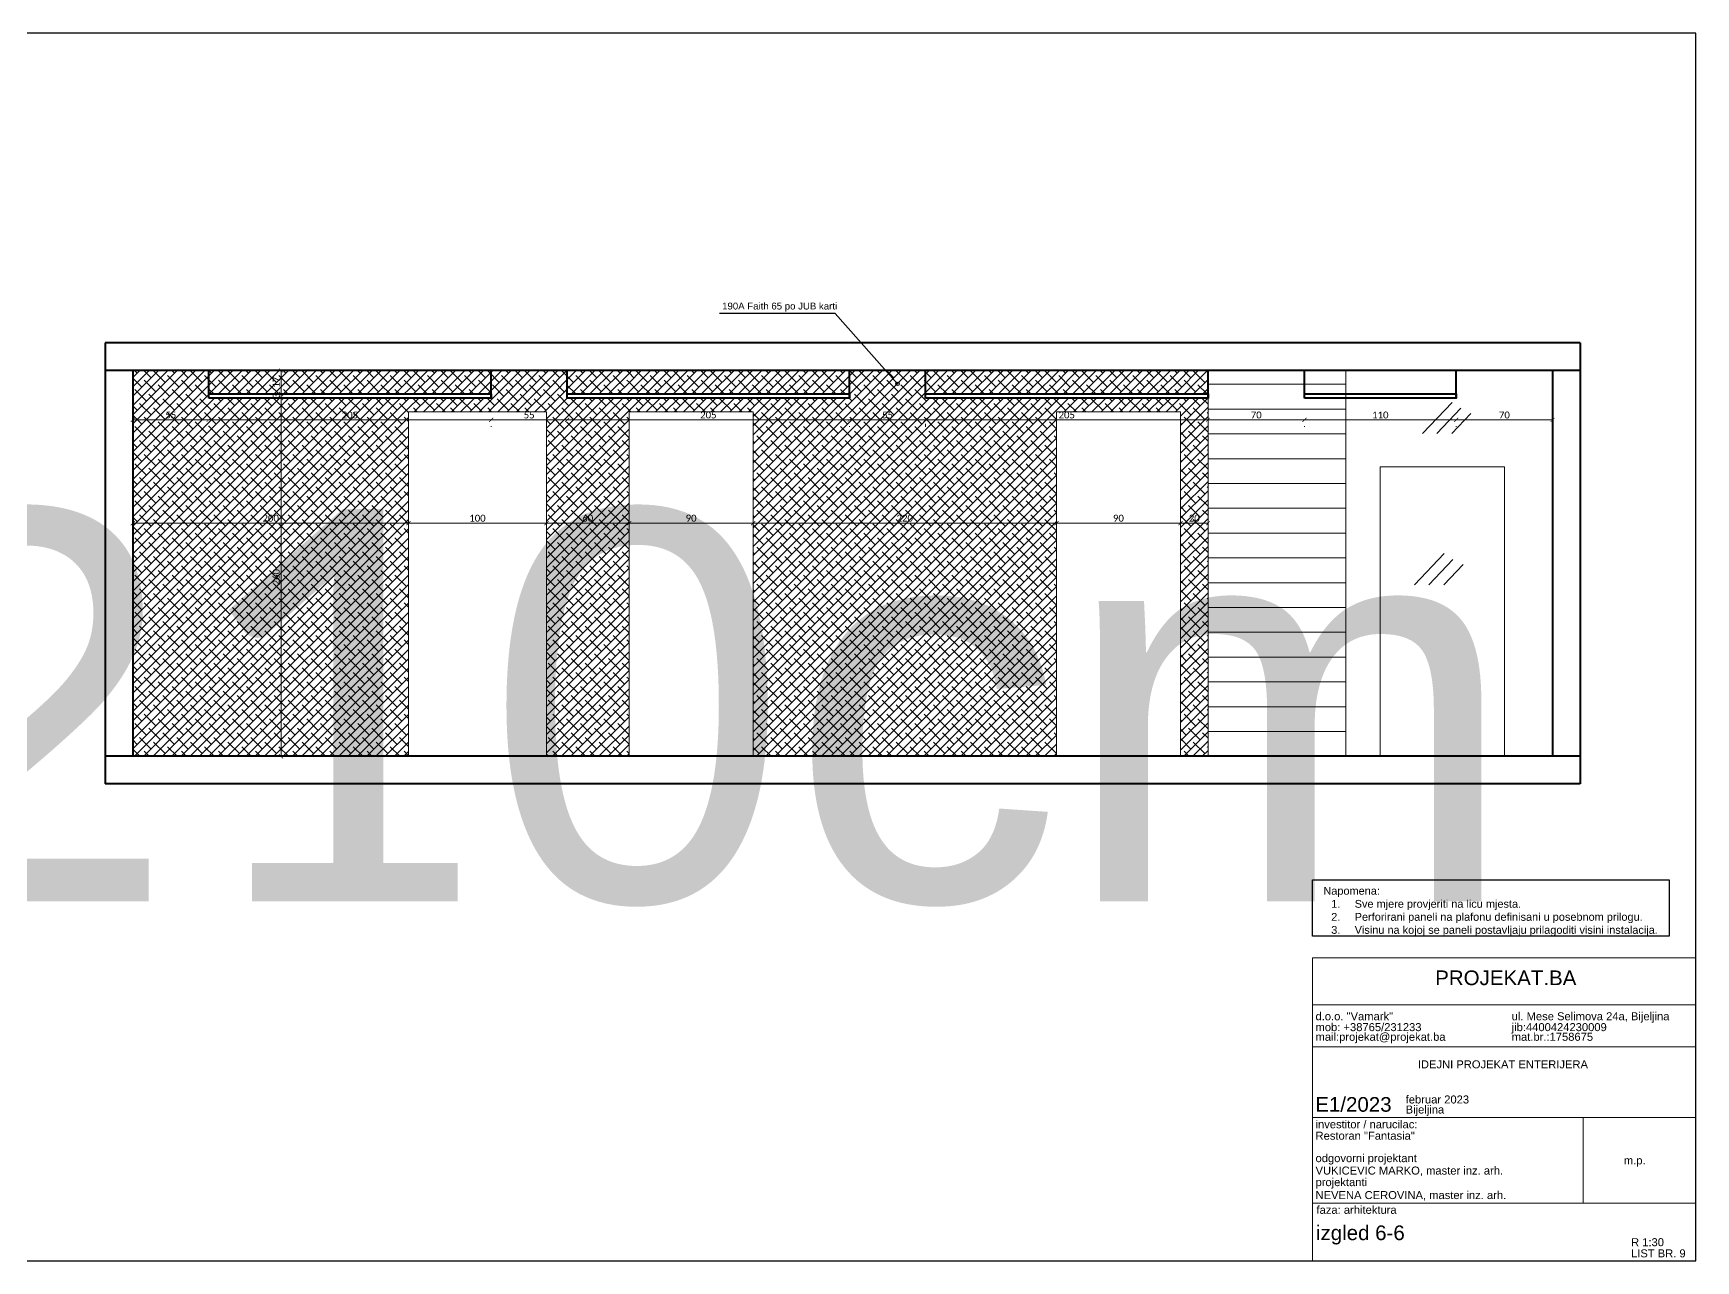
# Model space of a CAD drawing. Header units: centimetres. Extents: x -26724 to 60145, y -23645 to 6771.
# Drawn here: x 12087 to 13293, y 4039 to 4930 of the extents above; entities that cross this region are included whole.
import ezdxf

# ---------------------------------------------------------------- set-up
doc = ezdxf.new("R2010")
doc.units = ezdxf.units.CM
for name, color, linetype, lineweight in [('2.IZGLED', 7, 'Continuous', 13), ('4.KOTE', 88, 'Continuous', 15), ('kote', 7, 'Continuous', 20), ('zid', 7, 'Continuous', 40)]:
    doc.layers.add(name, color=color, linetype=linetype, lineweight=lineweight)
doc.layers.add('3.IZGLED 2', color=7, linetype='Continuous', lineweight=9, true_color=0x4a4a4a)
doc.layers.add('IZGLED 2', color=253, linetype='Continuous', lineweight=9, true_color=0x828282)
for name, color, linetype in [('pozicije', 7, 'Continuous'), ('tekst', 7, 'Continuous'), ('tekst @ 50', 7, 'Continuous')]:
    doc.layers.add(name, color=color, linetype=linetype)
doc.styles.add('0.15', font='arial.ttf', dxfattribs={"height": 0.15})
doc.styles.add('Notes', font='arial.ttf', dxfattribs={"height": 3})
doc.styles.get("Standard").update_dxf_attribs({"font": 'calibri.ttf'})
doc.dimstyles.new('ja 1 30 izgledi zidova', dxfattribs={"dimtxt": 5, "dimasz": 3, "dimexe": 5, "dimexo": 5, "dimgap": 1, "dimtad": 1, "dimdec": 0, "dimtxsty": 'Standard', "dimblk": 'ARCHTICK', "dimcen": 2.5, "dimclrd": 256, "dimclrt": 7, "dimadec": 0, "dimazin": 0, "dimtfac": 1, "dimtdec": 0, "dimtix": 1, "dimtmove": 1, "dimatfit": 3, "dimldrblk": 'ARCHTICK', "dimfxl": 5, "dimfxlon": 1, "dimlwd": 0, "dimlwe": 9, "dimarcsym": 0})
pattern_1 = [(45, (1039.008, 820.6236), (-3.367596, 3.367596), []), (135, (1039.008, 820.6236), (-10.1027881, 3.367596), [11.90625, -7.14375])]

# ---------------------------------------------------------------- blocks, each defined once
blk = doc.blocks.new('_ArchTick')
at = {"color": 0, "linetype": 'ByBlock', "const_width": 0.15}
blk.add_lwpolyline([(-0.5, -0.5), (0.5, 0.5)], dxfattribs=at)
blk = doc.blocks.new('*D2327')
at = {"layer": '4.KOTE', "lineweight": 0, "transparency": 16777216}
blk.add_line((12266.5, 4405.2), (12266.5, 4665.2), dxfattribs=at)
at = {"layer": '4.KOTE', "color": 0, "lineweight": 9, "transparency": 16777216}
for p, q in [((12271.3, 4665.2), (12271.5, 4665.2)), ((12261.5, 4405.2), (12271.5, 4405.2))]:
    blk.add_line(p, q, dxfattribs=at)
at = {"layer": 'Defpoints', "color": 0, "transparency": 16777216}
for p in [(12259, 4665.2, 708.3), (12266.5, 4665.2), (12255, 4405.2)]:
    blk.add_point(p, dxfattribs=at)
at = {"layer": '4.KOTE', "lineweight": 0, "transparency": 16777216, "xscale": 3, "yscale": 3, "zscale": 3}
for p, rotation in [((12266.5, 4665.2), 90), ((12266.5, 4405.2), 270)]:
    blk.add_blockref('_ArchTick', p, dxfattribs=dict(at, rotation=rotation))
at = {"layer": '4.KOTE', "color": 7, "transparency": 16777216, "insert": (12263, 4535.2), "char_height": 5, "attachment_point": 5, "rotation": 90}
blk.add_mtext('260', dxfattribs=at)
blk = doc.blocks.new('*D2328')
at = {"layer": '4.KOTE', "color": 0, "lineweight": 9, "transparency": 16777216}
for p, q in [((12261.7, 4668.2), (12261.5, 4668.2)), ((12271.3, 4665.2), (12271.5, 4665.2))]:
    blk.add_line(p, q, dxfattribs=at)
at = {"layer": '4.KOTE', "lineweight": 0, "transparency": 16777216}
for p, q in [((12266.5, 4668.2), (12266.5, 4671.2)), ((12266.5, 4665.2), (12266.5, 4668.2)), ((12266.5, 4665.2), (12266.5, 4662.2))]:
    blk.add_line(p, q, dxfattribs=at)
at = {"layer": 'Defpoints', "color": 0, "transparency": 16777216}
for p in [(12266.5, 4668.2), (12274.3, 4668.2, 708.3), (12259, 4665.2, 708.3)]:
    blk.add_point(p, dxfattribs=at)
at = {"layer": '4.KOTE', "lineweight": 0, "transparency": 16777216, "xscale": 3, "yscale": 3, "zscale": 3}
for p, rotation in [((12266.5, 4668.2), 270), ((12266.5, 4665.2), 90)]:
    blk.add_blockref('_ArchTick', p, dxfattribs=dict(at, rotation=rotation))
at = {"layer": '4.KOTE', "color": 7, "transparency": 16777216, "insert": (12263, 4666.7), "char_height": 5, "attachment_point": 5, "rotation": 90}
blk.add_mtext('3', dxfattribs=at)
blk = doc.blocks.new('*D2329')
at = {"layer": '4.KOTE', "color": 0, "lineweight": 9, "transparency": 16777216}
for p, q in [((12271.2, 4685.2), (12261.5, 4685.2)), ((12261.7, 4668.2), (12261.5, 4668.2))]:
    blk.add_line(p, q, dxfattribs=at)
at = {"layer": '4.KOTE', "lineweight": 0, "transparency": 16777216}
blk.add_line((12266.5, 4668.2), (12266.5, 4685.2), dxfattribs=at)
at = {"layer": 'Defpoints', "color": 0, "transparency": 16777216}
for p in [(12266.5, 4685.2), (12276.2, 4685.2), (12274.3, 4668.2, 708.3)]:
    blk.add_point(p, dxfattribs=at)
at = {"layer": '4.KOTE', "lineweight": 0, "transparency": 16777216, "xscale": 3, "yscale": 3, "zscale": 3}
for p, rotation in [((12266.5, 4685.2), 90), ((12266.5, 4668.2), 270)]:
    blk.add_blockref('_ArchTick', p, dxfattribs=dict(at, rotation=rotation))
at = {"layer": '4.KOTE', "color": 7, "transparency": 16777216, "insert": (12263, 4676.7), "char_height": 5, "attachment_point": 5, "rotation": 90}
blk.add_mtext('17', dxfattribs=at)
blk = doc.blocks.new('*D2330')
at = {"layer": '4.KOTE', "color": 0, "lineweight": 9, "transparency": 16777216}
for p, q in [((12159, 4654.4), (12159, 4644.4)), ((12214, 4645), (12214, 4644.4))]:
    blk.add_line(p, q, dxfattribs=at)
at = {"layer": '4.KOTE', "lineweight": 0, "transparency": 16777216}
blk.add_line((12159, 4649.4), (12214, 4649.4), dxfattribs=at)
at = {"layer": 'Defpoints', "color": 0, "transparency": 16777216}
for p in [(12159, 4685.2), (12214, 4685.2, 708.3), (12214, 4649.4)]:
    blk.add_point(p, dxfattribs=at)
at = {"layer": '4.KOTE', "lineweight": 0, "transparency": 16777216, "xscale": 3, "yscale": 3, "zscale": 3, "rotation": 180}
blk.add_blockref('_ArchTick', (12159, 4649.4), dxfattribs=at)
at = {"layer": '4.KOTE', "lineweight": 0, "transparency": 16777216, "xscale": 3, "yscale": 3, "zscale": 3}
blk.add_blockref('_ArchTick', (12214, 4649.4), dxfattribs=at)
at = {"layer": '4.KOTE', "color": 7, "transparency": 16777216, "insert": (12186.5, 4652.9), "char_height": 5, "attachment_point": 5}
blk.add_mtext('55', dxfattribs=at)
blk = doc.blocks.new('*D2331')
at = {"layer": '4.KOTE', "lineweight": 0, "transparency": 16777216}
blk.add_line((12214, 4649.4), (12419, 4649.4), dxfattribs=at)
at = {"layer": '4.KOTE', "color": 0, "lineweight": 9, "transparency": 16777216}
for p, q in [((12214, 4645), (12214, 4644.4)), ((12419, 4644.7), (12419, 4644.4))]:
    blk.add_line(p, q, dxfattribs=at)
at = {"layer": 'Defpoints', "color": 0, "transparency": 16777216}
for p in [(12214, 4685.2, 708.3), (12419, 4665.2, 708.3), (12419, 4649.4)]:
    blk.add_point(p, dxfattribs=at)
at = {"layer": '4.KOTE', "lineweight": 0, "transparency": 16777216, "xscale": 3, "yscale": 3, "zscale": 3, "rotation": 180}
blk.add_blockref('_ArchTick', (12214, 4649.4), dxfattribs=at)
at = {"layer": '4.KOTE', "lineweight": 0, "transparency": 16777216, "xscale": 3, "yscale": 3, "zscale": 3}
blk.add_blockref('_ArchTick', (12419, 4649.4), dxfattribs=at)
at = {"layer": '4.KOTE', "color": 7, "transparency": 16777216, "insert": (12316.5, 4652.9), "char_height": 5, "attachment_point": 5}
blk.add_mtext('205', dxfattribs=at)
blk = doc.blocks.new('*D2332')
at = {"layer": '4.KOTE', "lineweight": 0, "transparency": 16777216}
blk.add_line((12419, 4649.4), (12474, 4649.4), dxfattribs=at)
at = {"layer": '4.KOTE', "color": 0, "lineweight": 9, "transparency": 16777216}
for p, q in [((12419, 4644.7), (12419, 4644.4)), ((12474, 4644.7), (12474, 4644.4))]:
    blk.add_line(p, q, dxfattribs=at)
at = {"layer": 'Defpoints', "color": 0, "transparency": 16777216}
for p in [(12419, 4665.2, 708.3), (12474, 4665.2, 708.3), (12474, 4649.4)]:
    blk.add_point(p, dxfattribs=at)
at = {"layer": '4.KOTE', "lineweight": 0, "transparency": 16777216, "xscale": 3, "yscale": 3, "zscale": 3, "rotation": 180}
blk.add_blockref('_ArchTick', (12419, 4649.4), dxfattribs=at)
at = {"layer": '4.KOTE', "lineweight": 0, "transparency": 16777216, "xscale": 3, "yscale": 3, "zscale": 3}
blk.add_blockref('_ArchTick', (12474, 4649.4), dxfattribs=at)
at = {"layer": '4.KOTE', "color": 7, "transparency": 16777216, "insert": (12446.5, 4652.9), "char_height": 5, "attachment_point": 5}
blk.add_mtext('55', dxfattribs=at)
blk = doc.blocks.new('*D2287')
at = {"layer": '4.KOTE', "lineweight": 0, "transparency": 16777216}
blk.add_line((12474, 4649.4), (12679, 4649.4), dxfattribs=at)
at = {"layer": '4.KOTE', "color": 0, "lineweight": 9, "transparency": 16777216}
for p, q in [((12474, 4644.7), (12474, 4644.4)), ((12679, 4644.7), (12679, 4644.4))]:
    blk.add_line(p, q, dxfattribs=at)
at = {"layer": 'Defpoints', "color": 0, "transparency": 16777216}
for p in [(12474, 4665.2, 708.3), (12679, 4665.2, 708.3), (12679, 4649.4)]:
    blk.add_point(p, dxfattribs=at)
at = {"layer": '4.KOTE', "lineweight": 0, "transparency": 16777216, "xscale": 3, "yscale": 3, "zscale": 3, "rotation": 180}
blk.add_blockref('_ArchTick', (12474, 4649.4), dxfattribs=at)
at = {"layer": '4.KOTE', "lineweight": 0, "transparency": 16777216, "xscale": 3, "yscale": 3, "zscale": 3}
blk.add_blockref('_ArchTick', (12679, 4649.4), dxfattribs=at)
at = {"layer": '4.KOTE', "color": 7, "transparency": 16777216, "insert": (12576.5, 4652.9), "char_height": 5, "attachment_point": 5}
blk.add_mtext('205', dxfattribs=at)
blk = doc.blocks.new('*D2288')
at = {"layer": '4.KOTE', "lineweight": 0, "transparency": 16777216}
blk.add_line((12679, 4649.4), (12734, 4649.4), dxfattribs=at)
at = {"layer": '4.KOTE', "color": 0, "lineweight": 9, "transparency": 16777216}
for p, q in [((12679, 4644.7), (12679, 4644.4)), ((12734, 4646.4), (12734, 4644.4))]:
    blk.add_line(p, q, dxfattribs=at)
at = {"layer": 'Defpoints', "color": 0, "transparency": 16777216}
for p in [(12679, 4665.2, 708.3), (12734, 4665.2, 100), (12734, 4649.4)]:
    blk.add_point(p, dxfattribs=at)
at = {"layer": '4.KOTE', "lineweight": 0, "transparency": 16777216, "xscale": 3, "yscale": 3, "zscale": 3, "rotation": 180}
blk.add_blockref('_ArchTick', (12679, 4649.4), dxfattribs=at)
at = {"layer": '4.KOTE', "lineweight": 0, "transparency": 16777216, "xscale": 3, "yscale": 3, "zscale": 3}
blk.add_blockref('_ArchTick', (12734, 4649.4), dxfattribs=at)
at = {"layer": '4.KOTE', "color": 7, "transparency": 16777216, "insert": (12706.5, 4652.9), "char_height": 5, "attachment_point": 5}
blk.add_mtext('55', dxfattribs=at)
blk = doc.blocks.new('*D2289')
at = {"layer": '4.KOTE', "lineweight": 0, "transparency": 16777216}
blk.add_line((12734, 4649.4), (12939, 4649.4), dxfattribs=at)
at = {"layer": '4.KOTE', "color": 0, "lineweight": 9, "transparency": 16777216}
for p, q in [((12734, 4646.4), (12734, 4644.4)), ((12939, 4646.4), (12939, 4644.4))]:
    blk.add_line(p, q, dxfattribs=at)
at = {"layer": 'Defpoints', "color": 0, "transparency": 16777216}
for p in [(12734, 4665.2, 100), (12939, 4665.2, 100), (12939, 4649.4)]:
    blk.add_point(p, dxfattribs=at)
at = {"layer": '4.KOTE', "lineweight": 0, "transparency": 16777216, "xscale": 3, "yscale": 3, "zscale": 3, "rotation": 180}
blk.add_blockref('_ArchTick', (12734, 4649.4), dxfattribs=at)
at = {"layer": '4.KOTE', "lineweight": 0, "transparency": 16777216, "xscale": 3, "yscale": 3, "zscale": 3}
blk.add_blockref('_ArchTick', (12939, 4649.4), dxfattribs=at)
at = {"layer": '4.KOTE', "color": 7, "transparency": 16777216, "insert": (12836.5, 4652.9), "char_height": 5, "attachment_point": 5}
blk.add_mtext('205', dxfattribs=at)
blk = doc.blocks.new('*D2290')
at = {"layer": '4.KOTE', "lineweight": 0, "transparency": 16777216}
blk.add_line((12939, 4649.4), (13009, 4649.4), dxfattribs=at)
at = {"layer": '4.KOTE', "color": 0, "lineweight": 9, "transparency": 16777216}
for p, q in [((12939, 4646.4), (12939, 4644.4)), ((13009, 4644.7), (13009, 4644.4))]:
    blk.add_line(p, q, dxfattribs=at)
at = {"layer": 'Defpoints', "color": 0, "transparency": 16777216}
for p in [(12939, 4665.2, 100), (13009, 4665.2, 708.3), (13009, 4649.4)]:
    blk.add_point(p, dxfattribs=at)
at = {"layer": '4.KOTE', "lineweight": 0, "transparency": 16777216, "xscale": 3, "yscale": 3, "zscale": 3, "rotation": 180}
blk.add_blockref('_ArchTick', (12939, 4649.4), dxfattribs=at)
at = {"layer": '4.KOTE', "lineweight": 0, "transparency": 16777216, "xscale": 3, "yscale": 3, "zscale": 3}
blk.add_blockref('_ArchTick', (13009, 4649.4), dxfattribs=at)
at = {"layer": '4.KOTE', "color": 7, "transparency": 16777216, "insert": (12974, 4652.9), "char_height": 5, "attachment_point": 5}
blk.add_mtext('70', dxfattribs=at)
blk = doc.blocks.new('*D2291')
at = {"layer": '4.KOTE', "lineweight": 0, "transparency": 16777216}
blk.add_line((13009, 4649.4), (13119, 4649.4), dxfattribs=at)
at = {"layer": '4.KOTE', "color": 0, "lineweight": 9, "transparency": 16777216}
for p, q in [((13009, 4644.7), (13009, 4644.4)), ((13119, 4644.7), (13119, 4644.4))]:
    blk.add_line(p, q, dxfattribs=at)
at = {"layer": 'Defpoints', "color": 0, "transparency": 16777216}
for p in [(13009, 4665.2, 708.3), (13119, 4665.2, 708.3), (13119, 4649.4)]:
    blk.add_point(p, dxfattribs=at)
at = {"layer": '4.KOTE', "lineweight": 0, "transparency": 16777216, "xscale": 3, "yscale": 3, "zscale": 3, "rotation": 180}
blk.add_blockref('_ArchTick', (13009, 4649.4), dxfattribs=at)
at = {"layer": '4.KOTE', "lineweight": 0, "transparency": 16777216, "xscale": 3, "yscale": 3, "zscale": 3}
blk.add_blockref('_ArchTick', (13119, 4649.4), dxfattribs=at)
at = {"layer": '4.KOTE', "color": 7, "transparency": 16777216, "insert": (13064, 4652.9), "char_height": 5, "attachment_point": 5}
blk.add_mtext('110', dxfattribs=at)
blk = doc.blocks.new('*D2292')
at = {"layer": '4.KOTE', "lineweight": 0, "transparency": 16777216}
blk.add_line((13119, 4649.4), (13189, 4649.4), dxfattribs=at)
at = {"layer": '4.KOTE', "color": 0, "lineweight": 9, "transparency": 16777216}
for p, q in [((13119, 4644.7), (13119, 4644.4)), ((13189, 4654.4), (13189, 4644.4))]:
    blk.add_line(p, q, dxfattribs=at)
at = {"layer": 'Defpoints', "color": 0, "transparency": 16777216}
for p in [(13119, 4665.2, 708.3), (13189, 4665.1), (13189, 4649.4)]:
    blk.add_point(p, dxfattribs=at)
at = {"layer": '4.KOTE', "lineweight": 0, "transparency": 16777216, "xscale": 3, "yscale": 3, "zscale": 3, "rotation": 180}
blk.add_blockref('_ArchTick', (13119, 4649.4), dxfattribs=at)
at = {"layer": '4.KOTE', "lineweight": 0, "transparency": 16777216, "xscale": 3, "yscale": 3, "zscale": 3}
blk.add_blockref('_ArchTick', (13189, 4649.4), dxfattribs=at)
at = {"layer": '4.KOTE', "color": 7, "transparency": 16777216, "insert": (13154, 4652.9), "char_height": 5, "attachment_point": 5}
blk.add_mtext('70', dxfattribs=at)
blk = doc.blocks.new('*D2293')
at = {"layer": '4.KOTE', "color": 0, "lineweight": 9, "transparency": 16777216}
for p, q in [((12159, 4579.4), (12159, 4569.4)), ((12359, 4569.6), (12359, 4569.4))]:
    blk.add_line(p, q, dxfattribs=at)
at = {"layer": '4.KOTE', "lineweight": 0, "transparency": 16777216}
blk.add_line((12159, 4574.4), (12359, 4574.4), dxfattribs=at)
at = {"layer": 'Defpoints', "color": 0, "transparency": 16777216}
for p in [(12159, 4591), (12359, 4591, -1316.7), (12359, 4574.4)]:
    blk.add_point(p, dxfattribs=at)
at = {"layer": '4.KOTE', "lineweight": 0, "transparency": 16777216, "xscale": 3, "yscale": 3, "zscale": 3, "rotation": 180}
blk.add_blockref('_ArchTick', (12159, 4574.4), dxfattribs=at)
at = {"layer": '4.KOTE', "lineweight": 0, "transparency": 16777216, "xscale": 3, "yscale": 3, "zscale": 3}
blk.add_blockref('_ArchTick', (12359, 4574.4), dxfattribs=at)
at = {"layer": '4.KOTE', "color": 7, "transparency": 16777216, "insert": (12259, 4578), "char_height": 5, "attachment_point": 5}
blk.add_mtext('200', dxfattribs=at)
blk = doc.blocks.new('*D2211')
at = {"layer": '4.KOTE', "lineweight": 0, "transparency": 16777216}
blk.add_line((12359, 4574.4), (12459, 4574.4), dxfattribs=at)
at = {"layer": '4.KOTE', "color": 0, "lineweight": 9, "transparency": 16777216}
for p, q in [((12459, 4579.4), (12459, 4579.4)), ((12359, 4569.6), (12359, 4569.4))]:
    blk.add_line(p, q, dxfattribs=at)
at = {"layer": 'Defpoints', "color": 0, "transparency": 16777216}
for p in [(12359, 4589.2, -1316.7), (12459, 4574.4, -1316.7), (12459, 4574.4)]:
    blk.add_point(p, dxfattribs=at)
at = {"layer": '4.KOTE', "lineweight": 0, "transparency": 16777216, "xscale": 3, "yscale": 3, "zscale": 3, "rotation": 180}
blk.add_blockref('_ArchTick', (12359, 4574.4), dxfattribs=at)
at = {"layer": '4.KOTE', "lineweight": 0, "transparency": 16777216, "xscale": 3, "yscale": 3, "zscale": 3}
blk.add_blockref('_ArchTick', (12459, 4574.4), dxfattribs=at)
at = {"layer": '4.KOTE', "color": 7, "transparency": 16777216, "insert": (12409, 4578), "char_height": 5, "attachment_point": 5}
blk.add_mtext('100', dxfattribs=at)
blk = doc.blocks.new('*D2212')
at = {"layer": '4.KOTE', "lineweight": 0, "transparency": 16777216}
blk.add_line((12459, 4574.4), (12519, 4574.4), dxfattribs=at)
at = {"layer": '4.KOTE', "color": 0, "lineweight": 9, "transparency": 16777216}
for p, q in [((12519, 4574.4), (12519, 4579.4)), ((12459, 4569.5), (12459, 4569.4))]:
    blk.add_line(p, q, dxfattribs=at)
at = {"layer": 'Defpoints', "color": 0, "transparency": 16777216}
for p in [(12459, 4574.4, -1316.7), (12519, 4574.4), (12519, 4574.4)]:
    blk.add_point(p, dxfattribs=at)
at = {"layer": '4.KOTE', "lineweight": 0, "transparency": 16777216, "xscale": 3, "yscale": 3, "zscale": 3, "rotation": 180}
blk.add_blockref('_ArchTick', (12459, 4574.4), dxfattribs=at)
at = {"layer": '4.KOTE', "lineweight": 0, "transparency": 16777216, "xscale": 3, "yscale": 3, "zscale": 3}
blk.add_blockref('_ArchTick', (12519, 4574.4), dxfattribs=at)
at = {"layer": '4.KOTE', "color": 7, "transparency": 16777216, "insert": (12489, 4578), "char_height": 5, "attachment_point": 5}
blk.add_mtext('60', dxfattribs=at)
blk = doc.blocks.new('*D2213')
at = {"layer": '4.KOTE', "color": 0, "lineweight": 9, "transparency": 16777216}
for p, q in [((12519, 4574.4), (12519, 4579.4)), ((12609, 4579.4), (12609, 4569.4))]:
    blk.add_line(p, q, dxfattribs=at)
at = {"layer": '4.KOTE', "lineweight": 0, "transparency": 16777216}
blk.add_line((12519, 4574.4), (12609, 4574.4), dxfattribs=at)
at = {"layer": 'Defpoints', "color": 0, "transparency": 16777216}
for p in [(12609, 4594), (12519, 4574.4), (12609, 4574.4)]:
    blk.add_point(p, dxfattribs=at)
at = {"layer": '4.KOTE', "lineweight": 0, "transparency": 16777216, "xscale": 3, "yscale": 3, "zscale": 3, "rotation": 180}
blk.add_blockref('_ArchTick', (12519, 4574.4), dxfattribs=at)
at = {"layer": '4.KOTE', "lineweight": 0, "transparency": 16777216, "xscale": 3, "yscale": 3, "zscale": 3}
blk.add_blockref('_ArchTick', (12609, 4574.4), dxfattribs=at)
at = {"layer": '4.KOTE', "color": 7, "transparency": 16777216, "insert": (12564, 4578), "char_height": 5, "attachment_point": 5}
blk.add_mtext('90', dxfattribs=at)
blk = doc.blocks.new('*D2294')
at = {"layer": '4.KOTE', "color": 0, "lineweight": 9, "transparency": 16777216}
for p, q in [((12609, 4574.4), (12609, 4569.4)), ((12829, 4579), (12829, 4579.4))]:
    blk.add_line(p, q, dxfattribs=at)
at = {"layer": '4.KOTE', "lineweight": 0, "transparency": 16777216}
blk.add_line((12609, 4574.4), (12829, 4574.4), dxfattribs=at)
at = {"layer": 'Defpoints', "color": 0, "transparency": 16777216}
for p in [(12609, 4575.9), (12829, 4574.4), (12829, 4556.3, -521.2)]:
    blk.add_point(p, dxfattribs=at)
at = {"layer": '4.KOTE', "lineweight": 0, "transparency": 16777216, "xscale": 3, "yscale": 3, "zscale": 3, "rotation": 180}
blk.add_blockref('_ArchTick', (12609, 4574.4), dxfattribs=at)
at = {"layer": '4.KOTE', "lineweight": 0, "transparency": 16777216, "xscale": 3, "yscale": 3, "zscale": 3}
blk.add_blockref('_ArchTick', (12829, 4574.4), dxfattribs=at)
at = {"layer": '4.KOTE', "color": 7, "transparency": 16777216, "insert": (12719, 4578), "char_height": 5, "attachment_point": 5}
blk.add_mtext('220', dxfattribs=at)
blk = doc.blocks.new('*D2214')
at = {"layer": '4.KOTE', "color": 0, "lineweight": 9, "transparency": 16777216}
for p, q in [((12829, 4579.3), (12829, 4579.4)), ((12919, 4574.4), (12919, 4579.4))]:
    blk.add_line(p, q, dxfattribs=at)
at = {"layer": '4.KOTE', "lineweight": 0, "transparency": 16777216}
blk.add_line((12829, 4574.4), (12919, 4574.4), dxfattribs=at)
at = {"layer": 'Defpoints', "color": 0, "transparency": 16777216}
for p in [(12829, 4574.4, -521.2), (12919, 4574.4), (12919, 4574.4)]:
    blk.add_point(p, dxfattribs=at)
at = {"layer": '4.KOTE', "lineweight": 0, "transparency": 16777216, "xscale": 3, "yscale": 3, "zscale": 3, "rotation": 180}
blk.add_blockref('_ArchTick', (12829, 4574.4), dxfattribs=at)
at = {"layer": '4.KOTE', "lineweight": 0, "transparency": 16777216, "xscale": 3, "yscale": 3, "zscale": 3}
blk.add_blockref('_ArchTick', (12919, 4574.4), dxfattribs=at)
at = {"layer": '4.KOTE', "color": 7, "transparency": 16777216, "insert": (12874, 4578), "char_height": 5, "attachment_point": 5}
blk.add_mtext('90', dxfattribs=at)
blk = doc.blocks.new('*D2215')
at = {"layer": '4.KOTE', "color": 0, "lineweight": 9, "transparency": 16777216}
for p, q in [((12919, 4574.4), (12919, 4579.4)), ((12939, 4569.6), (12939, 4569.4))]:
    blk.add_line(p, q, dxfattribs=at)
at = {"layer": '4.KOTE', "lineweight": 0, "transparency": 16777216}
blk.add_line((12919, 4574.4), (12939, 4574.4), dxfattribs=at)
at = {"layer": 'Defpoints', "color": 0, "transparency": 16777216}
for p in [(12939, 4588.8, -1216.7), (12919, 4574.4), (12939, 4574.4)]:
    blk.add_point(p, dxfattribs=at)
at = {"layer": '4.KOTE', "lineweight": 0, "transparency": 16777216, "xscale": 3, "yscale": 3, "zscale": 3, "rotation": 180}
blk.add_blockref('_ArchTick', (12919, 4574.4), dxfattribs=at)
at = {"layer": '4.KOTE', "lineweight": 0, "transparency": 16777216, "xscale": 3, "yscale": 3, "zscale": 3}
blk.add_blockref('_ArchTick', (12939, 4574.4), dxfattribs=at)
at = {"layer": '4.KOTE', "color": 7, "transparency": 16777216, "insert": (12929, 4578), "char_height": 5, "attachment_point": 5}
blk.add_mtext('20', dxfattribs=at)
blk = doc.blocks.new('*U3255')
at = {"layer": 'tekst @ 50', "color": 240, "ltscale": 0.8, "insert": (7596.2, 4583.8, -1195), "char_height": 283.795, "attachment_point": 1, "style": 'Notes'}
blk.add_mtext_dynamic_manual_height_columns('svjetle{\\fArial|b0|i0|c238|p34;ći znak na zidu H=}2{\\fCalibri|b0|i0|c238|p34;1}0cm ', width=6247.49, gutter_width=625, heights=[0], dxfattribs=at)

msp = doc.modelspace()

# ---------------------------------------------------------------- hatches: boundary and pattern name
at = {"layer": '4.KOTE', "true_color": 0x414c34}
h = msp.add_hatch(dxfattribs=at)
h.set_pattern_fill('ANSI38', color=69, scale=1.5)
h.set_pattern_definition(pattern_1)
h.paths.add_polyline_path([(12359, 4665.2), (12214, 4665.2), (12214, 4668.2), (12214, 4685.2), (12159, 4685.2), (12159, 4405.2), (12359, 4405.2)])
h.paths.add_polyline_path([(12359, 4685.2), (12214, 4685.2), (12214, 4668.2), (12359, 4668.2)], flags=17)
h.paths.add_polyline_path([(12519, 4665.2), (12474, 4665.2), (12474, 4668.2), (12474, 4685.2), (12459, 4685.2), (12459, 4405.2), (12519, 4405.2)])
h.paths.add_polyline_path([(12519, 4685.2), (12474, 4685.2), (12474, 4668.2), (12519, 4668.2)], flags=17)
h.paths.add_polyline_path([(12679, 4685.2), (12609, 4685.2), (12609, 4668.2), (12679, 4668.2)], flags=17)
h.paths.add_polyline_path([(12829, 4665.2), (12734, 4665.2), (12734, 4668.2), (12734, 4685.2), (12679, 4685.2), (12679, 4668.2), (12679, 4665.2), (12609, 4665.2), (12609, 4405.2), (12829, 4405.2)])
h.paths.add_polyline_path([(12829, 4685.2), (12734, 4685.2), (12734, 4668.2), (12829, 4668.2)], flags=17)
h.paths.add_polyline_path([(12939, 4665.2), (12919, 4665.2), (12919, 4405.2), (12939, 4405.2)])
h.paths.add_polyline_path([(12939, 4685.2), (12919, 4685.2), (12919, 4668.2), (12939, 4668.2)])
h = msp.add_hatch(dxfattribs=at)
h.set_pattern_fill('ANSI38', color=69, scale=1.5)
h.set_pattern_definition(pattern_1)
h.paths.add_polyline_path([(12459, 4685.2), (12419, 4685.2), (12419, 4665.2), (12359, 4665.2), (12359, 4655.2), (12459, 4655.2)])
h.paths.add_polyline_path([(12419, 4685.2), (12359, 4685.2), (12359, 4668.2), (12419, 4668.2)], flags=17)
h = msp.add_hatch(dxfattribs=at)
h.set_pattern_fill('ANSI38', color=69, scale=1.5)
h.set_pattern_definition(pattern_1)
h.paths.add_polyline_path([(12919, 4665.2), (12829, 4665.2), (12829, 4655.2), (12919, 4655.2)])
h.paths.add_polyline_path([(12919, 4685.2), (12829, 4685.2), (12829, 4668.2), (12919, 4668.2)])
h.paths.add_polyline_path([(12609, 4665.2), (12519, 4665.2), (12519, 4655.2), (12609, 4655.2)])
h.paths.add_polyline_path([(12609, 4685.2), (12519, 4685.2), (12519, 4668.2), (12609, 4668.2)])

# ---------------------------------------------------------------- linework, layer by layer
at = {"layer": '2.IZGLED'}
for p, q in [((12939, 4405.2, -1216.7), (12939, 4685.2, -1216.7)), ((13039, 4405.2, -1241.7), (13039, 4685.2, -1241.7)), ((12519, 4405.2), (12519, 4655.2)), ((12609, 4405.2), (12609, 4655.2)), ((12829, 4405.2, -1316.7), (12829, 4655.2)), ((12919, 4405.2), (12919, 4655.2))]:
    msp.add_line(p, q, dxfattribs=at)
for points, elevation in [([(12459, 4405.2), (12459, 4655.2), (12359, 4655.2), (12359, 4405.2)], -1316.7), ([(13154, 4405.2), (13154, 4615.2), (13064, 4615.2), (13064, 4405.2)], -1526.7)]:
    msp.add_lwpolyline(points, dxfattribs=dict(at, elevation=elevation))
for points in [[(12609, 4405.2), (12609, 4655.2), (12519, 4655.2), (12519, 4405.2)], [(12919, 4405.2), (12919, 4655.2), (12829, 4655.2), (12829, 4405.2)]]:
    msp.add_lwpolyline(points, dxfattribs=at)
at = {"layer": '3.IZGLED 2'}
for p, q in [((13039, 4675.2), (12939, 4675.2, -1216.7)), ((13039, 4657.2), (12939, 4657.2, -1216.7)), ((13039, 4639.2), (12939, 4639.2, -1216.7)), ((13039, 4621.2), (12939, 4621.2, -1216.7)), ((13039, 4603.2), (12939, 4603.2, -1216.7)), ((13039, 4585.2), (12939, 4585.2, -1216.7)), ((13039, 4567.2), (12939, 4567.2, -1216.7)), ((13039, 4549.2), (12939, 4549.2, -1216.7)), ((13039, 4531.2), (12939, 4531.2, -1216.7)), ((13039, 4513.2), (12939, 4513.2, -1216.7)), ((13039, 4495.2), (12939, 4495.2, -1216.7)), ((13039, 4477.2), (12939, 4477.2, -1216.7)), ((13039, 4459.2), (12939, 4459.2, -1216.7)), ((13039, 4441.2), (12939, 4441.2, -1216.7)), ((13039, 4423.2), (12939, 4423.2, -1216.7))]:
    msp.add_line(p, q, dxfattribs=at)
at = {"layer": 'IZGLED 2'}
for p, q in [((13116.1, 4662.1), (13094.6, 4639.4)), ((13122.4, 4657.8), (13104.9, 4639.4)), ((13129.7, 4654.1), (13115.8, 4639.4)), ((13110.4, 4552.3), (13088.9, 4529.6)), ((13116.7, 4548.1), (13099.2, 4529.6)), ((13124, 4544.3), (13110, 4529.6))]:
    msp.add_line(p, q, dxfattribs=at)
at = {"layer": 'kote', "color": 0}
for p, q in [((13014.9, 4259), (13292.8, 4259)), ((13014.9, 4039), (13014.9, 4259)), ((13014.9, 4224.9), (13292.8, 4224.9)), ((13014.9, 4194.3), (13292.8, 4194.3)), ((13014.9, 4142.9), (13292.8, 4142.9)), ((13211.1, 4142.9), (13211.1, 4080.8)), ((13292.8, 4080.8), (13014.9, 4080.8))]:
    msp.add_line(p, q, dxfattribs=at)
at = {"layer": 'tekst'}
msp.add_line((12668.6, 4726.6), (12713.7, 4675.5), dxfattribs=at)
at = {"layer": 'tekst', "ltscale": 0.8}
msp.add_lwpolyline([(12668.6, 4726.6), (12584.5, 4726.6)], dxfattribs=at)
at = {"layer": 'tekst', "lineweight": 25}
msp.add_lwpolyline([(13014.9, 4315.6), (13273.6, 4315.6), (13273.6, 4274.6), (13014.9, 4274.6)], close=True, dxfattribs=at)
at = {"layer": 'tekst'}
msp.add_circle((12713.7, 4675.5), 1.26, dxfattribs=at)
at = {"layer": 'zid'}
for p, q in [((12139, 4705.2), (12139, 4385.2)), ((13209, 4705.2), (12139, 4705.2)), ((13209, 4705.2), (13209, 4385.2)), ((13209, 4685.2), (12139, 4685.2)), ((12159, 4685.2), (12159, 4405.2)), ((13189, 4685.2), (13189, 4405.2)), ((13209, 4405.2), (12139, 4405.2)), ((13209, 4385.2), (12139, 4385.2))]:
    msp.add_line(p, q, dxfattribs=at)
at = {"layer": 'zid', "color": 30}
for p, q in [((12214, 4665.2, 708.3), (12214, 4685.2, 708.3)), ((12419, 4665.2, 708.3), (12419, 4685.2, 708.3)), ((12474, 4665.2, 708.3), (12474, 4685.2, 708.3)), ((12679, 4665.2, 708.3), (12679, 4685.2, 708.3)), ((12734, 4665.2, 100), (12734, 4685.2, 100)), ((12939, 4665.2, 100), (12939, 4685.2, 100)), ((13009, 4665.2, 708.3), (13009, 4685.2, 708.3)), ((13119, 4665.2, 708.3), (13119, 4685.2, 708.3))]:
    msp.add_line(p, q, dxfattribs=at)
at = {"layer": 'zid', "lineweight": 25, "ltscale": 12}
msp.add_lwpolyline([(12032.8, 4039), (13292.8, 4039), (13292.8, 4930), (12032.8, 4930)], close=True, dxfattribs=at)
at = {"layer": 'zid', "color": 30}
for points, elevation in [([(12214, 4665.2), (12214, 4668.2), (12419, 4668.2), (12419, 4665.2), (12214, 4665.2)], 708.3), ([(12474, 4665.2), (12474, 4668.2), (12679, 4668.2), (12679, 4665.2), (12474, 4665.2)], 708.3), ([(12734, 4665.2), (12734, 4668.2), (12939, 4668.2), (12939, 4665.2), (12734, 4665.2)], 100), ([(13009, 4665.2), (13009, 4668.2), (13119, 4668.2), (13119, 4665.2), (13009, 4665.2)], 708.3)]:
    msp.add_lwpolyline(points, dxfattribs=dict(at, elevation=elevation))

# ---------------------------------------------------------------- block references
at = {"layer": 'tekst', "color": 3, "lineweight": 50}
msp.add_blockref('*U3255', (0, 0), dxfattribs=at)

# ---------------------------------------------------------------- texts
at = {"layer": 'pozicije', "color": 0, "style": '0.15'}
for s, height, p in [('PROJEKAT.BA', 10.642, (13103.8, 4239.1)), ('d.o.o. "Vamark"', 5.805, (13017, 4213.6)), ('mob: +38765/231233', 5.805, (13017, 4205.7)), ('jib:4400424230009', 5.805, (13159.3, 4205.7)), ('ul. Mese Selimova 24a, Bijeljina', 5.805, (13159.3, 4213.6)), ('mail:projekat@projekat.ba', 5.805, (13017, 4198.7)), ('mat.br.:1758675', 5.805, (13159.3, 4198.7)), ('IDEJNI PROJEKAT ENTERIJERA', 5.805, (13091.2, 4178.7)), ('E1/2023', 10.64, (13016.8, 4147.2)), ('februar 2023', 5.805, (13082.4, 4153.2)), ('Bijeljina', 5.8, (13082.4, 4145.9)), ('investitor / narucilac:', 5.805, (13017, 4135.2)), ('Restoran "Fantasia"', 5.805, (13017, 4126.9)), ('odgovorni projektant', 5.805, (13017, 4110.6)), ('m.p.', 5.8, (13240.7, 4109)), ('VUKICEVIC MARKO, master inz. arh.', 5.805, (13017, 4101.6)), ('projektanti', 5.805, (13017, 4093.2)), ('NEVENA CEROVINA, master inz. arh.', 5.805, (13017, 4083.8)), ('faza: arhitektura', 5.805, (13017.7, 4073.1)), ('izgled 6-6', 10.64, (13017.3, 4054)), ('R 1:30', 5.8, (13245.9, 4049.6)), ('LIST BR. 9', 5.8, (13245.9, 4041.5))]:
    msp.add_text(s, height=height, dxfattribs=at).set_placement(p)
at = {"layer": 'tekst @ 50', "ltscale": 0.8, "attachment_point": 1, "style": 'Notes'}
for s, width, insert, char_height in [('190A Faith 65 po JUB karti', 290.645, (12586.5, 4734.5, 27), 5), ('Napomena: \\P\\pi-17.0277,l22.7036,t22.7036;1.^ISve mjere provjeriti na licu mjesta.\\P{\\fArial|b0|i0|c238|p34;2.^IPerforirani paneli na plafonu definisani u posebnom prilogu.}\\P3.^IVisinu na kojoj se paneli postavljaju prilagoditi visini instalacija.', 421.382, (13022.7, 4310.4), 5.676)]:
    msp.add_mtext_dynamic_manual_height_columns(s, width=width, gutter_width=750, heights=[0], dxfattribs=dict(at, insert=insert, char_height=char_height))

# ---------------------------------------------------------------- dimensions: what is measured, and where the dimension line sits
at = {"layer": '4.KOTE'}
for base, p1, p2, picture, middle in [((12214, 4649.4), (12159, 4685.2), (12214, 4685.2, 708.3), '*D2330', (12186.5, 4652.9)), ((12419, 4649.4), (12214, 4685.2, 708.3), (12419, 4665.2, 708.3), '*D2331', (12316.5, 4652.9)), ((12474, 4649.4), (12419, 4665.2, 708.3), (12474, 4665.2, 708.3), '*D2332', (12446.5, 4652.9)), ((12679, 4649.4), (12474, 4665.2, 708.3), (12679, 4665.2, 708.3), '*D2287', (12576.5, 4652.9)), ((12734, 4649.4), (12679, 4665.2, 708.3), (12734, 4665.2, 100), '*D2288', (12706.5, 4652.9)), ((12939, 4649.4), (12734, 4665.2, 100), (12939, 4665.2, 100), '*D2289', (12836.5, 4652.9)), ((13009, 4649.4), (12939, 4665.2, 100), (13009, 4665.2, 708.3), '*D2290', (12974, 4652.9)), ((13119, 4649.4), (13009, 4665.2, 708.3), (13119, 4665.2, 708.3), '*D2291', (13064, 4652.9)), ((13189, 4649.4), (13119, 4665.2, 708.3), (13189, 4665.1), '*D2292', (13154, 4652.9)), ((12359, 4574.4), (12159, 4591), (12359, 4591, -1316.7), '*D2293', (12259, 4578)), ((12459, 4574.4), (12359, 4589.2, -1316.7), (12459, 4574.4, -1316.7), '*D2211', (12409, 4578)), ((12609, 4574.4), (12519, 4574.4), (12609, 4594), '*D2213', (12564, 4578)), ((12939, 4574.4), (12919, 4574.4), (12939, 4588.8, -1216.7), '*D2215', (12929, 4578)), ((12519, 4574.4), (12459, 4574.4, -1316.7), (12519, 4574.4), '*D2212', (12489, 4578)), ((12829, 4574.4), (12609, 4575.9), (12829, 4556.3, -521.2), '*D2294', (12719, 4578)), ((12919, 4574.4), (12829, 4574.4, -521.2), (12919, 4574.4), '*D2214', (12874, 4578))]:
    dim = msp.add_linear_dim(base=base, p1=p1, p2=p2, dimstyle='ja 1 30 izgledi zidova', dxfattribs=at)
    dim.commit()
    dim.dimension.update_dxf_attribs({"geometry": picture, "text_midpoint": middle})
for base, p1, p2, picture, middle in [((12266.5, 4685.2), (12274.3, 4668.2, 708.3), (12276.2, 4685.2), '*D2329', (12263, 4676.7)), ((12266.5, 4668.2), (12259, 4665.2, 708.3), (12274.3, 4668.2, 708.3), '*D2328', (12263, 4666.7)), ((12266.5, 4665.2), (12255, 4405.2), (12259, 4665.2, 708.3), '*D2327', (12263, 4535.2))]:
    dim = msp.add_linear_dim(base=base, p1=p1, p2=p2, angle=90, dimstyle='ja 1 30 izgledi zidova', dxfattribs=at)
    dim.commit()
    dim.dimension.update_dxf_attribs({"geometry": picture, "text_midpoint": middle})

doc.saveas('drawing.dxf')
